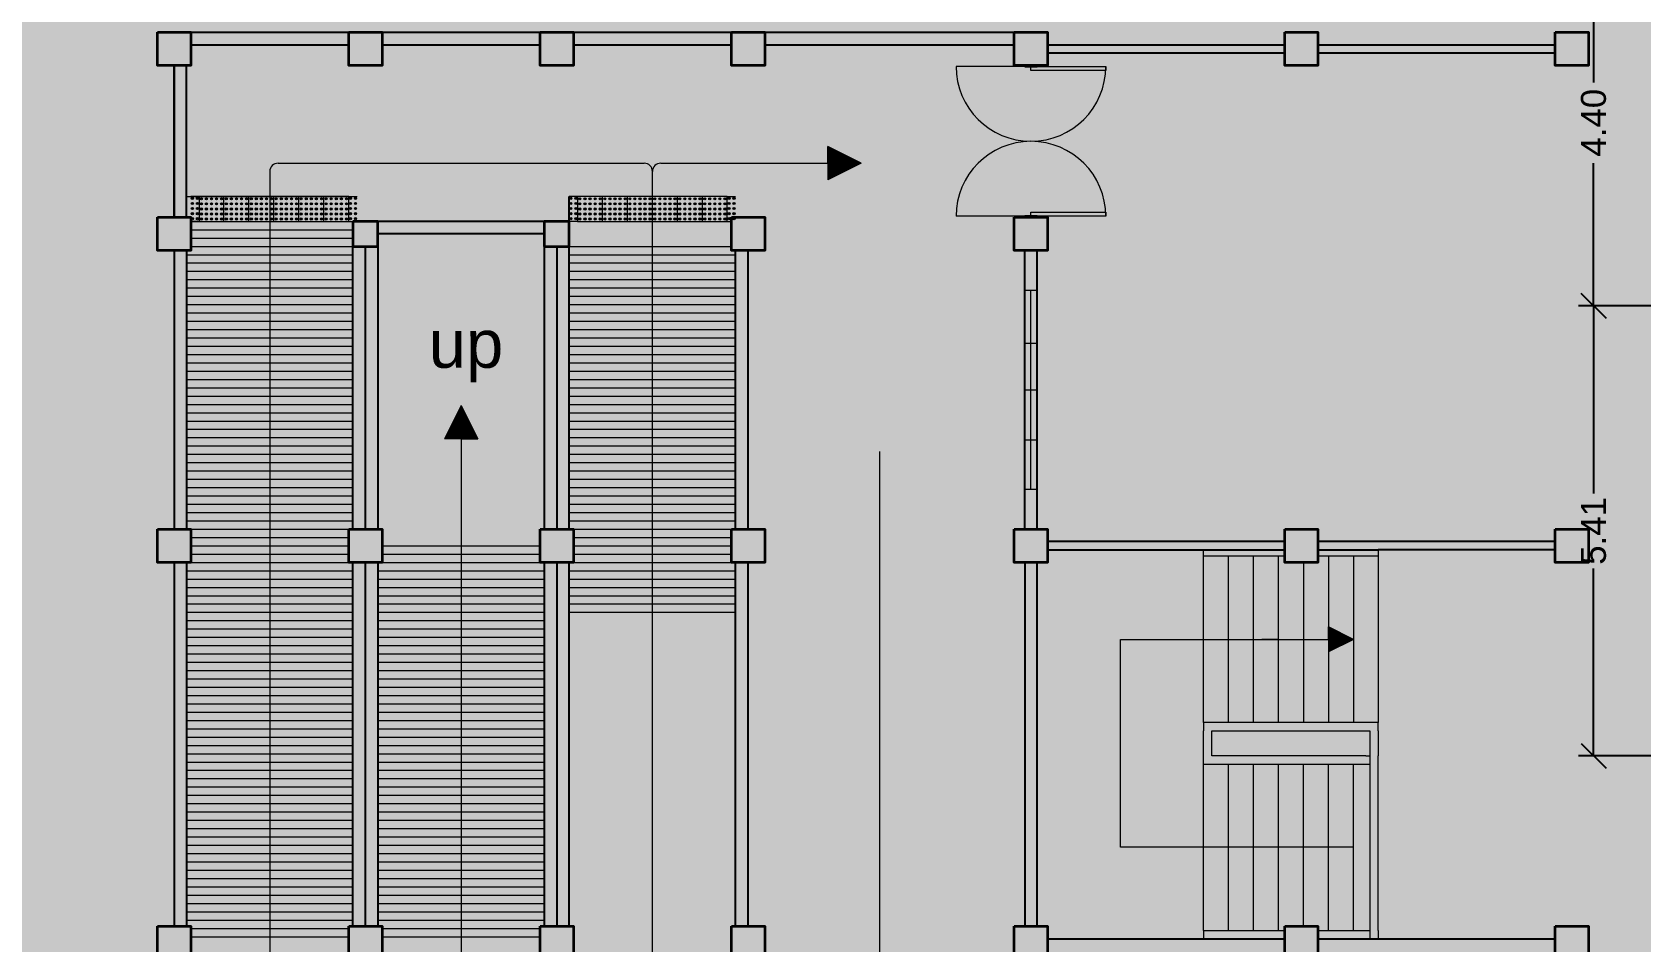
# Model space of a CAD drawing. Header units: millimetres. Extents: x -60 to 576, y -39 to 287.
# Drawn here: x 227.35 to 246.68, y 119.2 to 130.13 of the extents above; entities that cross this region are included whole.
import ezdxf

# ---------------------------------------------------------------- set-up
doc = ezdxf.new("R2010")
doc.units = ezdxf.units.MM
doc.header["$MEASUREMENT"] = 0
doc.layers.add('M-AC-TEXT', color=7, linetype='Continuous')
doc.styles.add('ar-dim-axis', font='romans.shx', dxfattribs={"width": 0.8})
doc.styles.add('OIP FONT', font='GOTHIC.TTF', dxfattribs={"height": 150})
doc.styles.get("Standard").update_dxf_attribs({"font": 'arial.ttf'})
doc.styles.add('SWISSLT175', font='swissl.ttf', dxfattribs={"height": 0.175})
doc.dimstyles.new('ar-dim-axis', dxfattribs={"dimtxt": 350, "dimasz": 250, "dimexe": 75, "dimexo": 75, "dimgap": 200, "dimtad": 1, "dimdec": 0, "dimzin": 12, "dimdsep": 46, "dimtxsty": 'ar-dim-axis', "dimblk": 'ARCHTICK', "dimcen": 120, "dimclrd": 11, "dimclre": 8, "dimclrt": 4, "dimadec": 0, "dimazin": 3, "dimtm": 1, "dimtfac": 1, "dimtdec": 0, "dimtix": 1, "dimtmove": 2, "dimatfit": 3, "dimldrblk": 'ARCHTICK', "dimfxl": 1, "dimtolj": 1, "dimtzin": 0, "dimarcsym": 1})
doc.dimstyles.new('Copy of dimension', dxfattribs={"dimtxt": 0.3, "dimasz": 0.3, "dimexe": 0.18, "dimexo": 0.0625, "dimgap": 0.09, "dimtad": 0, "dimzin": 0, "dimdsep": 46, "dimtxsty": 'Standard', "dimblk": 'OBLIQUE', "dimcen": 0.09, "dimclrd": 256, "dimclre": 256, "dimclrt": 256, "dimadec": 0, "dimazin": 0, "dimtfac": 1, "dimtofl": 0, "dimtmove": 0, "dimatfit": 3, "dimldrblk": 'OBLIQUE', "dimfxl": 1, "dimtolj": 1, "dimtzin": 0, "dimarcsym": 0})

# ---------------------------------------------------------------- blocks, each defined once
blk = doc.blocks.new('_ARCHTICK')
at = {"color": 0, "linetype": 'ByBlock', "const_width": 0.15}
blk.add_lwpolyline([(-0.5, -0.5), (0.5, 0.5)], dxfattribs=at)
blk = doc.blocks.new('_Oblique')
at = {"color": 0, "linetype": 'ByBlock', "lineweight": -2}
blk.add_line((-0.5, -0.5), (0.5, 0.5), dxfattribs=at)
blk = doc.blocks.new('*D145')
at = {"lineweight": -2, "transparency": 16777216}
for p, q in [((246.852, 131.245), (245.937, 131.245)), ((246.117, 131.245), (246.117, 129.53)), ((246.117, 126.844), (246.117, 128.559)), ((246.852, 126.844), (245.937, 126.844))]:
    blk.add_line(p, q, dxfattribs=at)
at = {"layer": 'Defpoints', "color": 0, "transparency": 16777216}
for p in [(246.914, 131.245), (246.117, 126.844), (246.914, 126.844)]:
    blk.add_point(p, dxfattribs=at)
at = {"lineweight": -2, "transparency": 16777216, "xscale": 0.3, "yscale": 0.3, "zscale": 0.3}
for p, rotation in [((246.117, 131.245), 90), ((246.117, 126.844), 270)]:
    blk.add_blockref('_Oblique', p, dxfattribs=dict(at, rotation=rotation))
at = {"transparency": 16777216, "insert": (246.117, 129.045), "char_height": 0.3, "attachment_point": 5, "rotation": 90}
blk.add_mtext('\\A1;4.40', dxfattribs=at)
blk = doc.blocks.new('*D146')
at = {"lineweight": -2, "transparency": 16777216}
for p, q in [((246.852, 126.844), (245.937, 126.844)), ((246.117, 126.844), (246.117, 124.589)), ((246.117, 121.433), (246.117, 123.687)), ((246.852, 121.433), (245.937, 121.433))]:
    blk.add_line(p, q, dxfattribs=at)
at = {"layer": 'Defpoints', "color": 0, "transparency": 16777216}
for p in [(246.914, 126.844), (246.117, 121.433), (246.914, 121.433)]:
    blk.add_point(p, dxfattribs=at)
at = {"lineweight": -2, "transparency": 16777216, "xscale": 0.3, "yscale": 0.3, "zscale": 0.3}
for p, rotation in [((246.117, 126.844), 90), ((246.117, 121.433), 270)]:
    blk.add_blockref('_Oblique', p, dxfattribs=dict(at, rotation=rotation))
at = {"transparency": 16777216, "insert": (246.117, 124.138), "char_height": 0.3, "attachment_point": 5, "rotation": 90}
blk.add_mtext('\\A1;5.41', dxfattribs=at)

msp = doc.modelspace()

# ---------------------------------------------------------------- linework, layer by layer
at = {"color": 8, "lineweight": 25}
for p, q in [((229.254, 130.134), (233.854, 130.134)), ((233.854, 130.134), (239.154, 130.134)), ((229.254, 129.984), (231.154, 129.984)), ((231.554, 129.984), (233.454, 129.984)), ((233.854, 129.984), (235.754, 129.984)), ((236.154, 129.984), (239.154, 129.984)), ((239.554, 129.984), (242.404, 129.984)), ((242.804, 129.984), (245.654, 129.984)), ((239.554, 129.884), (242.404, 129.884)), ((242.804, 129.884), (245.654, 129.884)), ((229.054, 129.734), (229.054, 127.909)), ((229.054, 127.909), (229.054, 129.734)), ((229.204, 127.909), (229.204, 129.734)), ((239.279, 129.734), (239.279, 129.722)), ((239.279, 129.722), (239.429, 129.722)), ((239.429, 129.734), (239.429, 129.722)), ((233.804, 124.159), (233.804, 128.159)), ((233.504, 127.859), (231.504, 127.859)), ((233.504, 127.859), (233.504, 124.159)), ((239.429, 127.922), (239.279, 127.922)), ((239.279, 127.909), (239.279, 127.922)), ((239.429, 127.909), (239.429, 127.922)), ((233.504, 127.709), (231.504, 127.709)), ((229.054, 127.509), (229.054, 124.159)), ((229.204, 127.509), (229.204, 124.159)), ((231.204, 124.159), (231.204, 127.559)), ((231.354, 124.159), (231.354, 127.559)), ((231.504, 127.559), (231.504, 124.159)), ((233.654, 127.559), (233.654, 124.159)), ((235.804, 124.159), (235.804, 127.509)), ((235.954, 124.159), (235.954, 127.509)), ((239.279, 124.159), (239.279, 127.509)), ((239.429, 124.159), (239.429, 127.509)), ((242.404, 124.009), (239.554, 124.009)), ((245.654, 124.009), (242.804, 124.009)), ((229.054, 123.759), (229.054, 119.384)), ((229.204, 123.759), (229.204, 119.384)), ((231.204, 119.384), (231.204, 123.759)), ((231.354, 119.384), (231.354, 123.759)), ((231.504, 123.759), (231.504, 119.384)), ((233.504, 123.759), (233.504, 119.384)), ((233.654, 123.759), (233.654, 119.384)), ((233.804, 119.384), (233.804, 123.759)), ((235.804, 119.384), (235.804, 123.759)), ((235.954, 119.384), (235.954, 123.759)), ((239.279, 123.759), (239.279, 119.384)), ((239.429, 121.834), (239.429, 123.759)), ((239.554, 123.909), (242.404, 123.909)), ((242.804, 123.909), (243.529, 123.909)), ((245.654, 123.909), (243.529, 123.909)), ((239.429, 121.734), (239.429, 121.834)), ((239.429, 121.434), (239.429, 121.734)), ((239.429, 121.334), (239.429, 121.434)), ((239.429, 119.384), (239.429, 121.334)), ((239.554, 119.234), (242.404, 119.234)), ((242.804, 119.234), (245.654, 119.234))]:
    msp.add_line(p, q, dxfattribs=at)
at = {"color": 8, "lineweight": 13}
for p, q in [((239.354, 129.722), (238.454, 129.722)), ((239.354, 129.722), (240.254, 129.722)), ((239.354, 129.672), (239.354, 129.722)), ((240.254, 129.672), (239.354, 129.672)), ((240.254, 129.722), (240.254, 129.672)), ((239.354, 127.922), (238.454, 127.922)), ((239.354, 127.972), (240.254, 127.972)), ((239.354, 127.922), (239.354, 127.972)), ((240.254, 127.922), (239.354, 127.922)), ((240.254, 127.972), (240.254, 127.922))]:
    msp.add_line(p, q, dxfattribs=at)
at = {"color": 8, "lineweight": 9}
for p, q in [((236.912, 128.559), (236.912, 128.759)), ((237.312, 128.559), (236.912, 128.759)), ((236.922, 128.559), (236.922, 128.754)), ((236.932, 128.559), (236.932, 128.749)), ((236.942, 128.744), (236.942, 128.559)), ((236.952, 128.739), (236.952, 128.559)), ((236.962, 128.734), (236.962, 128.559)), ((236.972, 128.729), (236.972, 128.559)), ((236.982, 128.724), (236.982, 128.559)), ((236.992, 128.719), (236.992, 128.559)), ((237.002, 128.714), (237.002, 128.559)), ((237.002, 128.714), (237.002, 128.559)), ((237.012, 128.709), (237.012, 128.559)), ((237.022, 128.704), (237.022, 128.559)), ((237.032, 128.699), (237.032, 128.559)), ((237.042, 128.694), (237.042, 128.559)), ((237.052, 128.689), (237.052, 128.559)), ((237.062, 128.684), (237.062, 128.559)), ((237.072, 128.679), (237.072, 128.559)), ((237.082, 128.674), (237.082, 128.559)), ((237.092, 128.669), (237.092, 128.559)), ((237.102, 128.664), (237.102, 128.559)), ((237.112, 128.659), (237.112, 128.559)), ((237.122, 128.654), (237.122, 128.559)), ((237.132, 128.649), (237.132, 128.559)), ((237.142, 128.644), (237.142, 128.559)), ((237.152, 128.639), (237.152, 128.559)), ((237.162, 128.634), (237.162, 128.559)), ((237.172, 128.629), (237.172, 128.559)), ((237.182, 128.624), (237.182, 128.559)), ((237.192, 128.619), (237.192, 128.559)), ((237.202, 128.614), (237.202, 128.559)), ((237.212, 128.609), (237.212, 128.559)), ((237.222, 128.604), (237.222, 128.559)), ((237.232, 128.599), (237.232, 128.559)), ((237.242, 128.594), (237.242, 128.559)), ((237.252, 128.589), (237.252, 128.559)), ((237.262, 128.584), (237.262, 128.559)), ((230.204, 128.459), (230.204, 115.259)), ((230.304, 128.559), (234.704, 128.559)), ((234.804, 115.559), (234.804, 128.459)), ((234.904, 128.559), (236.912, 128.559)), ((236.912, 128.559), (236.912, 128.359)), ((237.312, 128.559), (236.912, 128.359)), ((236.922, 128.559), (236.922, 128.364)), ((236.932, 128.559), (236.932, 128.369)), ((236.942, 128.559), (236.942, 128.374)), ((236.952, 128.559), (236.952, 128.379)), ((236.962, 128.559), (236.962, 128.384)), ((236.972, 128.559), (236.972, 128.389)), ((236.982, 128.559), (236.982, 128.394)), ((236.992, 128.559), (236.992, 128.399)), ((237.002, 128.559), (237.002, 128.404)), ((237.002, 128.559), (237.002, 128.404)), ((237.012, 128.559), (237.012, 128.409)), ((237.022, 128.559), (237.022, 128.414)), ((237.032, 128.559), (237.032, 128.419)), ((237.042, 128.559), (237.042, 128.424)), ((237.052, 128.559), (237.052, 128.429)), ((237.062, 128.559), (237.062, 128.434)), ((237.072, 128.559), (237.072, 128.439)), ((237.082, 128.559), (237.082, 128.444)), ((237.092, 128.559), (237.092, 128.449)), ((237.102, 128.559), (237.102, 128.454)), ((237.112, 128.559), (237.112, 128.459)), ((237.122, 128.559), (237.122, 128.464)), ((237.132, 128.559), (237.132, 128.469)), ((237.142, 128.559), (237.142, 128.474)), ((237.152, 128.559), (237.152, 128.479)), ((237.162, 128.559), (237.162, 128.484)), ((237.172, 128.559), (237.172, 128.489)), ((237.182, 128.559), (237.182, 128.494)), ((237.192, 128.559), (237.192, 128.499)), ((237.202, 128.559), (237.202, 128.504)), ((237.212, 128.559), (237.212, 128.509)), ((237.222, 128.559), (237.222, 128.514)), ((237.232, 128.559), (237.232, 128.519)), ((237.242, 128.559), (237.242, 128.524)), ((237.252, 128.559), (237.252, 128.529)), ((237.262, 128.559), (237.262, 128.534)), ((237.272, 128.579), (237.272, 128.559)), ((237.272, 128.559), (237.272, 128.539)), ((237.282, 128.574), (237.282, 128.559)), ((237.282, 128.559), (237.282, 128.544)), ((237.292, 128.569), (237.292, 128.559)), ((237.292, 128.559), (237.292, 128.549)), ((237.302, 128.564), (237.302, 128.559)), ((237.302, 128.559), (237.302, 128.554)), ((229.204, 128.159), (231.204, 128.159)), ((229.354, 128.159), (229.254, 128.159)), ((229.654, 128.159), (229.354, 128.159)), ((229.354, 128.159), (229.354, 127.859)), ((229.654, 127.859), (229.654, 128.159)), ((229.954, 128.159), (229.654, 128.159)), ((229.954, 127.859), (229.954, 128.159)), ((230.254, 128.159), (229.954, 128.159)), ((230.254, 127.859), (230.254, 128.159)), ((230.554, 128.159), (230.254, 128.159)), ((230.554, 127.859), (230.554, 128.159)), ((230.854, 128.159), (230.554, 128.159)), ((230.854, 127.859), (230.854, 128.159)), ((231.154, 128.159), (230.854, 128.159)), ((231.154, 127.859), (231.154, 128.159)), ((231.154, 128.159), (231.254, 128.159)), ((233.904, 128.159), (233.804, 128.159)), ((234.204, 128.159), (233.904, 128.159)), ((233.904, 128.159), (233.904, 127.859)), ((234.204, 127.859), (234.204, 128.159)), ((234.504, 128.159), (234.204, 128.159)), ((234.504, 127.859), (234.504, 128.159)), ((234.804, 128.159), (234.504, 128.159)), ((234.804, 127.859), (234.804, 128.159)), ((235.104, 128.159), (234.804, 128.159)), ((235.104, 127.859), (235.104, 128.159)), ((235.404, 128.159), (235.104, 128.159)), ((235.404, 127.859), (235.404, 128.159)), ((235.704, 128.159), (235.404, 128.159)), ((235.704, 127.859), (235.704, 128.159)), ((235.704, 128.159), (235.804, 128.159)), ((229.354, 127.859), (229.254, 127.859)), ((229.254, 127.859), (231.154, 127.859)), ((229.354, 127.859), (229.654, 127.859)), ((229.654, 127.859), (229.954, 127.859)), ((229.954, 127.859), (230.254, 127.859)), ((230.254, 127.859), (230.554, 127.859)), ((230.554, 127.859), (230.854, 127.859)), ((230.854, 127.859), (231.154, 127.859)), ((231.154, 127.859), (231.204, 127.859)), ((233.904, 127.859), (233.804, 127.859)), ((233.904, 127.859), (234.204, 127.859)), ((234.204, 127.859), (234.504, 127.859)), ((234.504, 127.859), (234.804, 127.859)), ((234.804, 127.859), (235.104, 127.859)), ((235.104, 127.859), (235.404, 127.859)), ((235.404, 127.859), (235.704, 127.859)), ((235.704, 127.859), (235.754, 127.859)), ((229.254, 127.759), (231.204, 127.759)), ((229.254, 127.659), (231.204, 127.659)), ((229.204, 127.459), (231.204, 127.459)), ((229.254, 127.559), (231.204, 127.559)), ((233.804, 127.559), (235.754, 127.559)), ((233.804, 127.459), (235.804, 127.459)), ((229.204, 127.359), (231.204, 127.359)), ((229.204, 127.259), (231.204, 127.259)), ((233.804, 127.359), (235.804, 127.359)), ((233.804, 127.259), (235.804, 127.259)), ((229.204, 127.159), (231.204, 127.159)), ((229.204, 127.059), (231.204, 127.059)), ((233.804, 127.159), (235.804, 127.159)), ((233.804, 127.059), (235.804, 127.059)), ((229.204, 126.959), (231.204, 126.959)), ((229.204, 126.859), (231.204, 126.859)), ((233.804, 126.959), (235.804, 126.959)), ((233.804, 126.859), (235.804, 126.859)), ((239.279, 127.034), (239.429, 127.034)), ((239.279, 125.834), (239.279, 127.034)), ((239.354, 124.634), (239.354, 127.034)), ((239.429, 127.034), (239.429, 124.634)), ((229.204, 126.759), (231.204, 126.759)), ((229.204, 126.659), (231.204, 126.659)), ((233.804, 126.759), (235.804, 126.759)), ((233.804, 126.659), (235.804, 126.659)), ((229.204, 126.559), (231.204, 126.559)), ((229.204, 126.459), (231.204, 126.459)), ((233.804, 126.559), (235.804, 126.559)), ((233.804, 126.459), (235.804, 126.459)), ((229.204, 126.359), (231.204, 126.359)), ((233.804, 126.359), (235.804, 126.359)), ((239.279, 126.397), (239.429, 126.397)), ((229.204, 126.259), (231.204, 126.259)), ((229.204, 126.159), (231.204, 126.159)), ((233.804, 126.259), (235.804, 126.259)), ((233.804, 126.159), (235.804, 126.159)), ((229.204, 126.059), (231.204, 126.059)), ((229.204, 125.959), (231.204, 125.959)), ((233.804, 126.059), (235.804, 126.059)), ((233.804, 125.959), (235.804, 125.959)), ((229.204, 125.859), (231.204, 125.859)), ((229.204, 125.759), (231.204, 125.759)), ((233.804, 125.859), (235.804, 125.859)), ((233.804, 125.759), (235.804, 125.759)), ((239.279, 125.834), (239.279, 124.634)), ((239.279, 125.834), (239.429, 125.834)), ((229.204, 125.659), (231.204, 125.659)), ((229.204, 125.559), (231.204, 125.559)), ((232.504, 125.644), (232.304, 125.244)), ((232.429, 125.494), (232.504, 125.494)), ((232.434, 125.504), (232.504, 125.504)), ((232.439, 125.514), (232.504, 125.514)), ((232.444, 125.524), (232.504, 125.524)), ((232.449, 125.534), (232.504, 125.534)), ((232.454, 125.544), (232.504, 125.544)), ((232.459, 125.554), (232.504, 125.554)), ((232.464, 125.564), (232.504, 125.564)), ((232.469, 125.574), (232.504, 125.574)), ((232.474, 125.584), (232.504, 125.584)), ((232.479, 125.594), (232.504, 125.594)), ((232.484, 125.604), (232.504, 125.604)), ((232.489, 125.614), (232.504, 125.614)), ((232.494, 125.624), (232.504, 125.624)), ((232.499, 125.634), (232.504, 125.634)), ((232.504, 125.644), (232.504, 114.659)), ((232.504, 125.644), (232.704, 125.244)), ((232.504, 125.634), (232.509, 125.634)), ((232.504, 125.624), (232.514, 125.624)), ((232.504, 125.614), (232.519, 125.614)), ((232.504, 125.604), (232.524, 125.604)), ((232.504, 125.594), (232.529, 125.594)), ((232.504, 125.584), (232.534, 125.584)), ((232.504, 125.574), (232.539, 125.574)), ((232.504, 125.564), (232.544, 125.564)), ((232.504, 125.554), (232.549, 125.554)), ((232.504, 125.544), (232.554, 125.544)), ((232.504, 125.534), (232.559, 125.534)), ((232.504, 125.524), (232.564, 125.524)), ((232.504, 125.514), (232.569, 125.514)), ((232.504, 125.504), (232.574, 125.504)), ((232.504, 125.494), (232.579, 125.494)), ((233.804, 125.659), (235.804, 125.659)), ((233.804, 125.559), (235.804, 125.559)), ((229.204, 125.459), (231.204, 125.459)), ((229.204, 125.359), (231.204, 125.359)), ((232.334, 125.304), (232.504, 125.304)), ((232.339, 125.314), (232.504, 125.314)), ((232.344, 125.324), (232.504, 125.324)), ((232.349, 125.334), (232.504, 125.334)), ((232.349, 125.334), (232.504, 125.334)), ((232.354, 125.344), (232.504, 125.344)), ((232.359, 125.354), (232.504, 125.354)), ((232.364, 125.364), (232.504, 125.364)), ((232.369, 125.374), (232.504, 125.374)), ((232.374, 125.384), (232.504, 125.384)), ((232.379, 125.394), (232.504, 125.394)), ((232.384, 125.404), (232.504, 125.404)), ((232.389, 125.414), (232.504, 125.414)), ((232.394, 125.424), (232.504, 125.424)), ((232.399, 125.434), (232.504, 125.434)), ((232.404, 125.444), (232.504, 125.444)), ((232.409, 125.454), (232.504, 125.454)), ((232.414, 125.464), (232.504, 125.464)), ((232.419, 125.474), (232.504, 125.474)), ((232.424, 125.484), (232.504, 125.484)), ((232.504, 125.484), (232.584, 125.484)), ((232.504, 125.474), (232.589, 125.474)), ((232.504, 125.464), (232.594, 125.464)), ((232.504, 125.454), (232.599, 125.454)), ((232.504, 125.444), (232.604, 125.444)), ((232.504, 125.434), (232.609, 125.434)), ((232.504, 125.424), (232.614, 125.424)), ((232.504, 125.414), (232.619, 125.414)), ((232.504, 125.404), (232.624, 125.404)), ((232.504, 125.394), (232.629, 125.394)), ((232.504, 125.384), (232.634, 125.384)), ((232.504, 125.374), (232.639, 125.374)), ((232.504, 125.364), (232.644, 125.364)), ((232.504, 125.354), (232.649, 125.354)), ((232.504, 125.344), (232.654, 125.344)), ((232.504, 125.334), (232.659, 125.334)), ((232.504, 125.334), (232.659, 125.334)), ((232.504, 125.324), (232.664, 125.324)), ((232.504, 125.314), (232.669, 125.314)), ((232.504, 125.304), (232.674, 125.304)), ((233.804, 125.459), (235.804, 125.459)), ((233.804, 125.359), (235.804, 125.359)), ((229.204, 125.259), (231.204, 125.259)), ((229.204, 125.159), (231.204, 125.159)), ((232.504, 125.244), (232.304, 125.244)), ((232.504, 125.254), (232.309, 125.254)), ((232.504, 125.264), (232.314, 125.264)), ((232.319, 125.274), (232.504, 125.274)), ((232.324, 125.284), (232.504, 125.284)), ((232.329, 125.294), (232.504, 125.294)), ((232.504, 125.294), (232.679, 125.294)), ((232.504, 125.284), (232.684, 125.284)), ((232.504, 125.274), (232.689, 125.274)), ((232.504, 125.264), (232.694, 125.264)), ((232.504, 125.254), (232.699, 125.254)), ((232.504, 125.244), (232.704, 125.244)), ((233.804, 125.259), (235.804, 125.259)), ((233.804, 125.159), (235.804, 125.159)), ((239.279, 125.234), (239.429, 125.234)), ((229.204, 125.059), (231.204, 125.059)), ((229.204, 124.959), (231.204, 124.959)), ((233.804, 125.059), (235.804, 125.059)), ((233.804, 124.959), (235.804, 124.959)), ((237.534, 125.091), (237.534, 117.773)), ((229.204, 124.859), (231.204, 124.859)), ((229.204, 124.759), (231.204, 124.759)), ((233.804, 124.859), (235.804, 124.859)), ((233.804, 124.759), (235.804, 124.759)), ((229.204, 124.659), (231.204, 124.659)), ((229.204, 124.559), (231.204, 124.559)), ((233.804, 124.659), (235.804, 124.659)), ((233.804, 124.559), (235.804, 124.559)), ((239.429, 124.634), (239.279, 124.634)), ((229.204, 124.459), (231.204, 124.459)), ((229.204, 124.359), (231.204, 124.359)), ((233.804, 124.459), (235.804, 124.459)), ((233.804, 124.359), (235.804, 124.359)), ((229.204, 124.259), (231.204, 124.259)), ((229.204, 124.159), (231.204, 124.159)), ((233.804, 124.259), (235.804, 124.259)), ((233.804, 124.159), (235.804, 124.159)), ((229.254, 124.059), (231.154, 124.059)), ((229.254, 123.959), (231.154, 123.959)), ((231.554, 123.959), (233.454, 123.959)), ((233.854, 124.059), (235.754, 124.059)), ((233.854, 123.959), (235.754, 123.959)), ((229.204, 123.759), (231.204, 123.759)), ((229.254, 123.859), (231.154, 123.859)), ((231.504, 123.759), (233.504, 123.759)), ((231.554, 123.859), (233.454, 123.859)), ((233.804, 123.759), (235.804, 123.759)), ((233.854, 123.859), (235.754, 123.859)), ((241.429, 123.834), (241.429, 123.909)), ((241.429, 121.834), (241.429, 123.834)), ((242.404, 123.834), (241.429, 123.834)), ((241.729, 121.834), (241.729, 123.834)), ((242.029, 121.834), (242.029, 123.834)), ((242.329, 121.834), (242.329, 123.834)), ((242.629, 123.759), (242.629, 121.834)), ((243.529, 123.834), (242.804, 123.834)), ((242.929, 123.834), (242.929, 121.834)), ((243.229, 123.834), (243.229, 121.834)), ((243.529, 123.909), (243.529, 123.834)), ((243.529, 123.834), (243.529, 121.834)), ((229.204, 123.659), (231.204, 123.659)), ((229.204, 123.559), (231.204, 123.559)), ((231.504, 123.659), (233.504, 123.659)), ((231.504, 123.559), (233.504, 123.559)), ((233.804, 123.659), (235.804, 123.659)), ((233.804, 123.559), (235.804, 123.559)), ((229.204, 123.459), (231.204, 123.459)), ((231.504, 123.459), (233.504, 123.459)), ((233.804, 123.459), (235.804, 123.459)), ((229.204, 123.359), (231.204, 123.359)), ((229.204, 123.259), (231.204, 123.259)), ((231.504, 123.359), (233.504, 123.359)), ((231.504, 123.259), (233.504, 123.259)), ((233.804, 123.359), (235.804, 123.359)), ((233.804, 123.259), (235.804, 123.259)), ((229.204, 123.159), (231.204, 123.159)), ((229.204, 123.059), (231.204, 123.059)), ((231.504, 123.159), (233.504, 123.159)), ((231.504, 123.059), (233.504, 123.059)), ((233.804, 123.159), (235.804, 123.159)), ((242.929, 122.834), (242.929, 122.984)), ((243.229, 122.834), (242.929, 122.984)), ((242.939, 122.834), (242.939, 122.979)), ((229.204, 122.959), (231.204, 122.959)), ((229.204, 122.859), (231.204, 122.859)), ((231.504, 122.959), (233.504, 122.959)), ((231.504, 122.859), (233.504, 122.859)), ((240.429, 120.334), (240.429, 122.834)), ((240.429, 122.834), (242.929, 122.834)), ((242.329, 122.834), (242.129, 122.834)), ((242.329, 122.834), (242.529, 122.834)), ((242.929, 122.834), (243.229, 122.834)), ((242.929, 122.834), (242.929, 122.684)), ((243.229, 122.834), (242.929, 122.684)), ((242.939, 122.834), (242.939, 122.689)), ((242.949, 122.834), (242.949, 122.974)), ((242.949, 122.834), (242.949, 122.694)), ((242.959, 122.834), (242.959, 122.969)), ((242.959, 122.834), (242.959, 122.699)), ((242.969, 122.834), (242.969, 122.964)), ((242.969, 122.834), (242.969, 122.704)), ((242.979, 122.834), (242.979, 122.959)), ((242.979, 122.834), (242.979, 122.709)), ((242.989, 122.834), (242.989, 122.954)), ((242.989, 122.834), (242.989, 122.714)), ((242.999, 122.834), (242.999, 122.949)), ((242.999, 122.834), (242.999, 122.719)), ((243.009, 122.834), (243.009, 122.944)), ((243.009, 122.834), (243.009, 122.724)), ((243.019, 122.834), (243.019, 122.939)), ((243.019, 122.834), (243.019, 122.729)), ((243.029, 122.834), (243.029, 122.934)), ((243.029, 122.834), (243.029, 122.734)), ((243.039, 122.834), (243.039, 122.929)), ((243.039, 122.834), (243.039, 122.739)), ((243.049, 122.834), (243.049, 122.924)), ((243.049, 122.834), (243.049, 122.744)), ((243.059, 122.834), (243.059, 122.919)), ((243.059, 122.834), (243.059, 122.749)), ((243.069, 122.834), (243.069, 122.914)), ((243.069, 122.834), (243.069, 122.754)), ((243.079, 122.834), (243.079, 122.909)), ((243.079, 122.834), (243.079, 122.759)), ((243.089, 122.834), (243.089, 122.904)), ((243.089, 122.834), (243.089, 122.764)), ((243.099, 122.834), (243.099, 122.899)), ((243.099, 122.834), (243.099, 122.769)), ((243.109, 122.834), (243.109, 122.894)), ((243.109, 122.834), (243.109, 122.774)), ((243.119, 122.834), (243.119, 122.889)), ((243.119, 122.834), (243.119, 122.779)), ((243.129, 122.834), (243.129, 122.884)), ((243.129, 122.834), (243.129, 122.784)), ((243.139, 122.834), (243.139, 122.879)), ((243.139, 122.834), (243.139, 122.789)), ((243.149, 122.834), (243.149, 122.874)), ((243.149, 122.834), (243.149, 122.794)), ((243.159, 122.834), (243.159, 122.869)), ((243.159, 122.834), (243.159, 122.799)), ((243.169, 122.834), (243.169, 122.864)), ((243.169, 122.834), (243.169, 122.804)), ((243.179, 122.834), (243.179, 122.859)), ((243.179, 122.834), (243.179, 122.809)), ((243.189, 122.834), (243.189, 122.854)), ((243.189, 122.834), (243.189, 122.814)), ((243.199, 122.834), (243.199, 122.849)), ((243.199, 122.834), (243.199, 122.819)), ((243.209, 122.834), (243.209, 122.844)), ((243.209, 122.834), (243.209, 122.824)), ((243.219, 122.834), (243.219, 122.839)), ((243.219, 122.834), (243.219, 122.829)), ((229.204, 122.759), (231.204, 122.759)), ((229.204, 122.659), (231.204, 122.659)), ((231.504, 122.759), (233.504, 122.759)), ((231.504, 122.659), (233.504, 122.659)), ((229.204, 122.559), (231.204, 122.559)), ((229.204, 122.459), (231.204, 122.459)), ((231.504, 122.559), (233.504, 122.559)), ((231.504, 122.459), (233.504, 122.459)), ((229.204, 122.359), (231.204, 122.359)), ((229.204, 122.259), (231.204, 122.259)), ((231.504, 122.359), (233.504, 122.359)), ((231.504, 122.259), (233.504, 122.259)), ((229.204, 122.159), (231.204, 122.159)), ((229.204, 122.059), (231.204, 122.059)), ((231.504, 122.159), (233.504, 122.159)), ((231.504, 122.059), (233.504, 122.059)), ((229.204, 121.959), (231.204, 121.959)), ((229.204, 121.859), (231.204, 121.859)), ((231.504, 121.959), (233.504, 121.959)), ((231.504, 121.859), (233.504, 121.859)), ((243.529, 121.834), (241.429, 121.834)), ((241.429, 121.834), (241.429, 121.734)), ((243.529, 121.734), (243.529, 121.834)), ((229.204, 121.759), (231.204, 121.759)), ((229.204, 121.659), (231.204, 121.659)), ((231.204, 121.709), (231.204, 121.409)), ((231.504, 121.759), (233.504, 121.759)), ((231.504, 121.409), (231.504, 121.709)), ((231.504, 121.659), (233.504, 121.659)), ((233.504, 121.709), (233.504, 121.409)), ((233.804, 121.409), (233.804, 121.709)), ((235.804, 121.709), (235.804, 121.409)), ((241.429, 121.434), (241.429, 121.734)), ((241.529, 121.434), (241.529, 121.734)), ((241.529, 121.734), (243.379, 121.734)), ((243.379, 121.734), (243.429, 121.734)), ((243.429, 121.734), (243.429, 121.434)), ((243.529, 121.734), (243.529, 121.434)), ((229.204, 121.559), (231.204, 121.559)), ((229.204, 121.459), (231.204, 121.459)), ((231.504, 121.559), (233.504, 121.559)), ((231.504, 121.459), (233.504, 121.459)), ((241.429, 119.334), (241.429, 121.434)), ((243.379, 121.434), (241.529, 121.434)), ((243.379, 121.434), (243.429, 121.434)), ((243.429, 121.434), (243.429, 119.234)), ((243.529, 121.334), (243.529, 121.434)), ((229.204, 121.359), (231.204, 121.359)), ((229.204, 121.259), (231.204, 121.259)), ((231.504, 121.359), (233.504, 121.359)), ((231.504, 121.259), (233.504, 121.259)), ((241.429, 121.334), (243.429, 121.334)), ((241.729, 119.334), (241.729, 121.334)), ((242.029, 119.334), (242.029, 121.334)), ((242.329, 119.334), (242.329, 121.334)), ((242.629, 119.384), (242.629, 121.334)), ((242.929, 119.334), (242.929, 121.334)), ((243.229, 119.334), (243.229, 121.334)), ((243.529, 119.334), (243.529, 121.334)), ((229.204, 121.159), (231.204, 121.159)), ((229.204, 121.059), (231.204, 121.059)), ((231.504, 121.159), (233.504, 121.159)), ((231.504, 121.059), (233.504, 121.059)), ((229.204, 120.959), (231.204, 120.959)), ((229.204, 120.859), (231.204, 120.859)), ((231.504, 120.959), (233.504, 120.959)), ((231.504, 120.859), (233.504, 120.859)), ((229.204, 120.759), (231.204, 120.759)), ((229.204, 120.659), (231.204, 120.659)), ((231.504, 120.759), (233.504, 120.759)), ((231.504, 120.659), (233.504, 120.659)), ((229.204, 120.559), (231.204, 120.559)), ((231.504, 120.559), (233.504, 120.559)), ((229.204, 120.459), (231.204, 120.459)), ((229.204, 120.359), (231.204, 120.359)), ((231.504, 120.459), (233.504, 120.459)), ((231.504, 120.359), (233.504, 120.359)), ((241.429, 120.334), (240.429, 120.334)), ((243.229, 120.334), (241.429, 120.334)), ((229.204, 120.259), (231.204, 120.259)), ((229.204, 120.159), (231.204, 120.159)), ((231.504, 120.259), (233.504, 120.259)), ((231.504, 120.159), (233.504, 120.159)), ((229.204, 120.059), (231.204, 120.059)), ((229.204, 119.959), (231.204, 119.959)), ((231.504, 120.059), (233.504, 120.059)), ((231.504, 119.959), (233.504, 119.959)), ((229.204, 119.859), (231.204, 119.859)), ((229.204, 119.759), (231.204, 119.759)), ((231.504, 119.859), (233.504, 119.859)), ((231.504, 119.759), (233.504, 119.759)), ((229.204, 119.659), (231.204, 119.659)), ((229.204, 119.559), (231.204, 119.559)), ((231.504, 119.659), (233.504, 119.659)), ((231.504, 119.559), (233.504, 119.559)), ((229.204, 119.459), (231.204, 119.459)), ((229.254, 119.359), (231.154, 119.359)), ((231.504, 119.459), (233.504, 119.459)), ((231.554, 119.359), (233.454, 119.359)), ((241.429, 119.334), (241.429, 119.234)), ((241.429, 119.334), (242.404, 119.334)), ((242.804, 119.334), (243.429, 119.334)), ((243.529, 119.334), (243.529, 119.234)), ((229.254, 119.259), (231.154, 119.259)), ((231.554, 119.259), (233.454, 119.259))]:
    msp.add_line(p, q, dxfattribs=at)
at = {"color": 8, "lineweight": 35}
for p, q in [((231.504, 127.859), (231.204, 127.859)), ((231.204, 127.859), (231.204, 127.559)), ((231.504, 127.559), (231.504, 127.859)), ((233.804, 127.859), (233.504, 127.859)), ((233.504, 127.859), (233.504, 127.559)), ((233.804, 127.559), (233.804, 127.859)), ((231.204, 127.559), (231.504, 127.559)), ((231.204, 127.559), (231.504, 127.559)), ((233.504, 127.559), (233.804, 127.559))]:
    msp.add_line(p, q, dxfattribs=at)
for points in [[(228.854, 130.134), (229.254, 130.134), (229.254, 129.734), (228.854, 129.734)], [(231.154, 130.134), (231.554, 130.134), (231.554, 129.734), (231.154, 129.734)], [(233.454, 130.134), (233.854, 130.134), (233.854, 129.734), (233.454, 129.734)], [(235.754, 130.134), (236.154, 130.134), (236.154, 129.734), (235.754, 129.734)], [(239.154, 130.134), (239.554, 130.134), (239.554, 129.734), (239.154, 129.734)], [(242.404, 130.134), (242.804, 130.134), (242.804, 129.734), (242.404, 129.734)], [(245.654, 130.134), (246.054, 130.134), (246.054, 129.734), (245.654, 129.734)], [(228.854, 127.909), (229.254, 127.909), (229.254, 127.509), (228.854, 127.509)], [(235.754, 127.909), (236.154, 127.909), (236.154, 127.509), (235.754, 127.509)], [(239.154, 127.909), (239.554, 127.909), (239.554, 127.509), (239.154, 127.509)], [(228.854, 124.159), (229.254, 124.159), (229.254, 123.759), (228.854, 123.759)], [(231.154, 124.159), (231.554, 124.159), (231.554, 123.759), (231.154, 123.759)], [(233.454, 124.159), (233.854, 124.159), (233.854, 123.759), (233.454, 123.759)], [(235.754, 124.159), (236.154, 124.159), (236.154, 123.759), (235.754, 123.759)], [(239.154, 124.159), (239.554, 124.159), (239.554, 123.759), (239.154, 123.759)], [(242.404, 124.159), (242.804, 124.159), (242.804, 123.759), (242.404, 123.759)], [(245.654, 124.159), (246.054, 124.159), (246.054, 123.759), (245.654, 123.759)], [(228.854, 119.384), (229.254, 119.384), (229.254, 118.984), (228.854, 118.984)], [(231.154, 119.384), (231.554, 119.384), (231.554, 118.984), (231.154, 118.984)], [(233.454, 119.384), (233.854, 119.384), (233.854, 118.984), (233.454, 118.984)], [(235.754, 119.384), (236.154, 119.384), (236.154, 118.984), (235.754, 118.984)], [(239.154, 119.384), (239.554, 119.384), (239.554, 118.984), (239.154, 118.984)], [(242.404, 119.384), (242.804, 119.384), (242.804, 118.984), (242.404, 118.984)], [(245.654, 119.384), (246.054, 119.384), (246.054, 118.984), (245.654, 118.984)]]:
    msp.add_lwpolyline(points, close=True, dxfattribs=at)
at = {"color": 8, "lineweight": 9}
for points in [[(239.279, 124.634), (239.279, 127.034), (239.429, 127.034), (239.429, 124.634)], [(239.279, 127.034), (239.429, 127.034), (239.429, 124.634), (239.279, 124.634)]]:
    msp.add_lwpolyline(points, close=True, dxfattribs=at)
for centre, radius in [((229.274, 128.136), 0.013), ((229.274, 128.075), 0.013), ((229.274, 128.014), 0.013), ((229.274, 128.136), 0.009), ((229.274, 128.075), 0.009), ((229.274, 128.014), 0.009), ((229.335, 128.136), 0.013), ((229.335, 128.075), 0.013), ((229.335, 128.014), 0.013), ((229.335, 128.136), 0.009), ((229.335, 128.075), 0.009), ((229.335, 128.014), 0.009), ((229.382, 128.131), 0.013), ((229.382, 128.07), 0.013), ((229.382, 128.009), 0.013), ((229.382, 128.131), 0.009), ((229.382, 128.07), 0.009), ((229.382, 128.009), 0.009), ((229.443, 128.131), 0.013), ((229.443, 128.07), 0.013), ((229.443, 128.009), 0.013), ((229.443, 128.131), 0.009), ((229.443, 128.07), 0.009), ((229.443, 128.009), 0.009), ((229.504, 128.131), 0.013), ((229.504, 128.07), 0.013), ((229.504, 128.009), 0.013), ((229.504, 128.131), 0.009), ((229.504, 128.07), 0.009), ((229.504, 128.009), 0.009), ((229.565, 128.131), 0.013), ((229.565, 128.07), 0.013), ((229.565, 128.009), 0.013), ((229.565, 128.131), 0.009), ((229.565, 128.07), 0.009), ((229.565, 128.009), 0.009), ((229.626, 128.131), 0.013), ((229.626, 128.07), 0.013), ((229.626, 128.009), 0.013), ((229.626, 128.131), 0.009), ((229.626, 128.07), 0.009), ((229.626, 128.009), 0.009), ((229.682, 128.131), 0.013), ((229.682, 128.07), 0.013), ((229.682, 128.009), 0.013), ((229.682, 128.131), 0.009), ((229.682, 128.07), 0.009), ((229.682, 128.009), 0.009), ((229.743, 128.131), 0.013), ((229.743, 128.07), 0.013), ((229.743, 128.009), 0.013), ((229.743, 128.131), 0.009), ((229.743, 128.07), 0.009), ((229.743, 128.009), 0.009), ((229.804, 128.131), 0.013), ((229.804, 128.07), 0.013), ((229.804, 128.009), 0.013), ((229.804, 128.131), 0.009), ((229.804, 128.07), 0.009), ((229.804, 128.009), 0.009), ((229.865, 128.131), 0.013), ((229.865, 128.07), 0.013), ((229.865, 128.009), 0.013), ((229.865, 128.131), 0.009), ((229.865, 128.07), 0.009), ((229.865, 128.009), 0.009), ((229.926, 128.131), 0.013), ((229.926, 128.07), 0.013), ((229.926, 128.009), 0.013), ((229.926, 128.131), 0.009), ((229.926, 128.07), 0.009), ((229.926, 128.009), 0.009), ((229.982, 128.131), 0.013), ((229.982, 128.07), 0.013), ((229.982, 128.009), 0.013), ((229.982, 128.131), 0.009), ((229.982, 128.07), 0.009), ((229.982, 128.009), 0.009), ((230.043, 128.131), 0.013), ((230.043, 128.07), 0.013), ((230.043, 128.009), 0.013), ((230.043, 128.131), 0.009), ((230.043, 128.07), 0.009), ((230.043, 128.009), 0.009), ((230.104, 128.131), 0.013), ((230.104, 128.07), 0.013), ((230.104, 128.009), 0.013), ((230.104, 128.131), 0.009), ((230.104, 128.07), 0.009), ((230.104, 128.009), 0.009), ((230.165, 128.131), 0.013), ((230.165, 128.07), 0.013), ((230.165, 128.009), 0.013), ((230.165, 128.131), 0.009), ((230.165, 128.07), 0.009), ((230.165, 128.009), 0.009), ((230.226, 128.131), 0.013), ((230.226, 128.07), 0.013), ((230.226, 128.009), 0.013), ((230.226, 128.131), 0.009), ((230.226, 128.07), 0.009), ((230.226, 128.009), 0.009), ((230.282, 128.131), 0.013), ((230.282, 128.07), 0.013), ((230.282, 128.009), 0.013), ((230.282, 128.131), 0.009), ((230.282, 128.07), 0.009), ((230.282, 128.009), 0.009), ((230.343, 128.131), 0.013), ((230.343, 128.07), 0.013), ((230.343, 128.009), 0.013), ((230.343, 128.131), 0.009), ((230.343, 128.07), 0.009), ((230.343, 128.009), 0.009), ((230.404, 128.131), 0.013), ((230.404, 128.07), 0.013), ((230.404, 128.009), 0.013), ((230.404, 128.131), 0.009), ((230.404, 128.07), 0.009), ((230.404, 128.009), 0.009), ((230.465, 128.131), 0.013), ((230.465, 128.07), 0.013), ((230.465, 128.009), 0.013), ((230.465, 128.131), 0.009), ((230.465, 128.07), 0.009), ((230.465, 128.009), 0.009), ((230.526, 128.131), 0.013), ((230.526, 128.07), 0.013), ((230.526, 128.009), 0.013), ((230.526, 128.131), 0.009), ((230.526, 128.07), 0.009), ((230.526, 128.009), 0.009), ((230.582, 128.131), 0.013), ((230.582, 128.07), 0.013), ((230.582, 128.009), 0.013), ((230.582, 128.131), 0.009), ((230.582, 128.07), 0.009), ((230.582, 128.009), 0.009), ((230.643, 128.131), 0.013), ((230.643, 128.07), 0.013), ((230.643, 128.009), 0.013), ((230.643, 128.131), 0.009), ((230.643, 128.07), 0.009), ((230.643, 128.009), 0.009), ((230.704, 128.131), 0.013), ((230.704, 128.07), 0.013), ((230.704, 128.009), 0.013), ((230.704, 128.131), 0.009), ((230.704, 128.07), 0.009), ((230.704, 128.009), 0.009), ((230.765, 128.131), 0.013), ((230.765, 128.07), 0.013), ((230.765, 128.009), 0.013), ((230.765, 128.131), 0.009), ((230.765, 128.07), 0.009), ((230.765, 128.009), 0.009), ((230.826, 128.131), 0.013), ((230.826, 128.07), 0.013), ((230.826, 128.009), 0.013), ((230.826, 128.131), 0.009), ((230.826, 128.07), 0.009), ((230.826, 128.009), 0.009), ((230.882, 128.131), 0.013), ((230.882, 128.07), 0.013), ((230.882, 128.009), 0.013), ((230.882, 128.131), 0.009), ((230.882, 128.07), 0.009), ((230.882, 128.009), 0.009), ((230.943, 128.131), 0.013), ((230.943, 128.07), 0.013), ((230.943, 128.009), 0.013), ((230.943, 128.131), 0.009), ((230.943, 128.07), 0.009), ((230.943, 128.009), 0.009), ((231.004, 128.131), 0.013), ((231.004, 128.07), 0.013), ((231.004, 128.009), 0.013), ((231.004, 128.131), 0.009), ((231.004, 128.07), 0.009), ((231.004, 128.009), 0.009), ((231.065, 128.131), 0.013), ((231.065, 128.07), 0.013), ((231.065, 128.009), 0.013), ((231.065, 128.131), 0.009), ((231.065, 128.07), 0.009), ((231.065, 128.009), 0.009), ((231.126, 128.131), 0.013), ((231.126, 128.07), 0.013), ((231.126, 128.009), 0.013), ((231.126, 128.131), 0.009), ((231.126, 128.07), 0.009), ((231.126, 128.009), 0.009), ((231.174, 128.136), 0.013), ((231.174, 128.075), 0.013), ((231.174, 128.014), 0.013), ((231.174, 128.136), 0.009), ((231.174, 128.075), 0.009), ((231.174, 128.014), 0.009), ((231.235, 128.136), 0.013), ((231.235, 128.075), 0.013), ((231.235, 128.014), 0.013), ((231.235, 128.136), 0.009), ((231.235, 128.075), 0.009), ((231.235, 128.014), 0.009), ((233.824, 128.136), 0.013), ((233.824, 128.075), 0.013), ((233.824, 128.014), 0.013), ((233.824, 128.136), 0.009), ((233.824, 128.075), 0.009), ((233.824, 128.014), 0.009), ((233.885, 128.136), 0.013), ((233.885, 128.075), 0.013), ((233.885, 128.014), 0.013), ((233.885, 128.136), 0.009), ((233.885, 128.075), 0.009), ((233.885, 128.014), 0.009), ((233.932, 128.131), 0.013), ((233.932, 128.07), 0.013), ((233.932, 128.009), 0.013), ((233.932, 128.131), 0.009), ((233.932, 128.07), 0.009), ((233.932, 128.009), 0.009), ((233.993, 128.131), 0.013), ((233.993, 128.07), 0.013), ((233.993, 128.009), 0.013), ((233.993, 128.131), 0.009), ((233.993, 128.07), 0.009), ((233.993, 128.009), 0.009), ((234.054, 128.131), 0.013), ((234.054, 128.07), 0.013), ((234.054, 128.009), 0.013), ((234.054, 128.131), 0.009), ((234.054, 128.07), 0.009), ((234.054, 128.009), 0.009), ((234.115, 128.131), 0.013), ((234.115, 128.07), 0.013), ((234.115, 128.009), 0.013), ((234.115, 128.131), 0.009), ((234.115, 128.07), 0.009), ((234.115, 128.009), 0.009), ((234.176, 128.131), 0.013), ((234.176, 128.07), 0.013), ((234.176, 128.009), 0.013), ((234.176, 128.131), 0.009), ((234.176, 128.07), 0.009), ((234.176, 128.009), 0.009), ((234.232, 128.131), 0.013), ((234.232, 128.07), 0.013), ((234.232, 128.009), 0.013), ((234.232, 128.131), 0.009), ((234.232, 128.07), 0.009), ((234.232, 128.009), 0.009), ((234.293, 128.131), 0.013), ((234.293, 128.07), 0.013), ((234.293, 128.009), 0.013), ((234.293, 128.131), 0.009), ((234.293, 128.07), 0.009), ((234.293, 128.009), 0.009), ((234.354, 128.131), 0.013), ((234.354, 128.07), 0.013), ((234.354, 128.009), 0.013), ((234.354, 128.131), 0.009), ((234.354, 128.07), 0.009), ((234.354, 128.009), 0.009), ((234.415, 128.131), 0.013), ((234.415, 128.07), 0.013), ((234.415, 128.009), 0.013), ((234.415, 128.131), 0.009), ((234.415, 128.07), 0.009), ((234.415, 128.009), 0.009), ((234.476, 128.131), 0.013), ((234.476, 128.07), 0.013), ((234.476, 128.009), 0.013), ((234.476, 128.131), 0.009), ((234.476, 128.07), 0.009), ((234.476, 128.009), 0.009), ((234.532, 128.131), 0.013), ((234.532, 128.07), 0.013), ((234.532, 128.009), 0.013), ((234.532, 128.131), 0.009), ((234.532, 128.07), 0.009), ((234.532, 128.009), 0.009), ((234.593, 128.131), 0.013), ((234.593, 128.07), 0.013), ((234.593, 128.009), 0.013), ((234.593, 128.131), 0.009), ((234.593, 128.07), 0.009), ((234.593, 128.009), 0.009), ((234.654, 128.131), 0.013), ((234.654, 128.07), 0.013), ((234.654, 128.009), 0.013), ((234.654, 128.131), 0.009), ((234.654, 128.07), 0.009), ((234.654, 128.009), 0.009), ((234.715, 128.131), 0.013), ((234.715, 128.07), 0.013), ((234.715, 128.009), 0.013), ((234.715, 128.131), 0.009), ((234.715, 128.07), 0.009), ((234.715, 128.009), 0.009), ((234.776, 128.131), 0.013), ((234.776, 128.07), 0.013), ((234.776, 128.009), 0.013), ((234.776, 128.131), 0.009), ((234.776, 128.07), 0.009), ((234.776, 128.009), 0.009), ((234.832, 128.131), 0.013), ((234.832, 128.07), 0.013), ((234.832, 128.009), 0.013), ((234.832, 128.131), 0.009), ((234.832, 128.07), 0.009), ((234.832, 128.009), 0.009), ((234.893, 128.131), 0.013), ((234.893, 128.07), 0.013), ((234.893, 128.009), 0.013), ((234.893, 128.131), 0.009), ((234.893, 128.07), 0.009), ((234.893, 128.009), 0.009), ((234.954, 128.131), 0.013), ((234.954, 128.07), 0.013), ((234.954, 128.009), 0.013), ((234.954, 128.131), 0.009), ((234.954, 128.07), 0.009), ((234.954, 128.009), 0.009), ((235.015, 128.131), 0.013), ((235.015, 128.07), 0.013), ((235.015, 128.009), 0.013), ((235.015, 128.131), 0.009), ((235.015, 128.07), 0.009), ((235.015, 128.009), 0.009), ((235.076, 128.131), 0.013), ((235.076, 128.07), 0.013), ((235.076, 128.009), 0.013), ((235.076, 128.131), 0.009), ((235.076, 128.07), 0.009), ((235.076, 128.009), 0.009), ((235.132, 128.131), 0.013), ((235.132, 128.07), 0.013), ((235.132, 128.009), 0.013), ((235.132, 128.131), 0.009), ((235.132, 128.07), 0.009), ((235.132, 128.009), 0.009), ((235.193, 128.131), 0.013), ((235.193, 128.07), 0.013), ((235.193, 128.009), 0.013), ((235.193, 128.131), 0.009), ((235.193, 128.07), 0.009), ((235.193, 128.009), 0.009), ((235.254, 128.131), 0.013), ((235.254, 128.07), 0.013), ((235.254, 128.009), 0.013), ((235.254, 128.131), 0.009), ((235.254, 128.07), 0.009), ((235.254, 128.009), 0.009), ((235.315, 128.131), 0.013), ((235.315, 128.07), 0.013), ((235.315, 128.009), 0.013), ((235.315, 128.131), 0.009), ((235.315, 128.07), 0.009), ((235.315, 128.009), 0.009), ((235.376, 128.131), 0.013), ((235.376, 128.07), 0.013), ((235.376, 128.009), 0.013), ((235.376, 128.131), 0.009), ((235.376, 128.07), 0.009), ((235.376, 128.009), 0.009), ((235.432, 128.131), 0.013), ((235.432, 128.07), 0.013), ((235.432, 128.009), 0.013), ((235.432, 128.131), 0.009), ((235.432, 128.07), 0.009), ((235.432, 128.009), 0.009), ((235.493, 128.131), 0.013), ((235.493, 128.07), 0.013), ((235.493, 128.009), 0.013), ((235.493, 128.131), 0.009), ((235.493, 128.07), 0.009), ((235.493, 128.009), 0.009), ((235.554, 128.131), 0.013), ((235.554, 128.07), 0.013), ((235.554, 128.009), 0.013), ((235.554, 128.131), 0.009), ((235.554, 128.07), 0.009), ((235.554, 128.009), 0.009), ((235.615, 128.131), 0.013), ((235.615, 128.07), 0.013), ((235.615, 128.009), 0.013), ((235.615, 128.131), 0.009), ((235.615, 128.07), 0.009), ((235.615, 128.009), 0.009), ((235.676, 128.131), 0.013), ((235.676, 128.07), 0.013), ((235.676, 128.009), 0.013), ((235.676, 128.131), 0.009), ((235.676, 128.07), 0.009), ((235.676, 128.009), 0.009), ((235.724, 128.136), 0.013), ((235.724, 128.075), 0.013), ((235.724, 128.014), 0.013), ((235.724, 128.136), 0.009), ((235.724, 128.075), 0.009), ((235.724, 128.014), 0.009), ((235.785, 128.136), 0.013), ((235.785, 128.075), 0.013), ((235.785, 128.014), 0.013), ((235.785, 128.136), 0.009), ((235.785, 128.075), 0.009), ((235.785, 128.014), 0.009), ((229.274, 127.953), 0.013), ((229.274, 127.892), 0.013), ((229.274, 127.953), 0.009), ((229.274, 127.892), 0.009), ((229.335, 127.953), 0.013), ((229.335, 127.892), 0.013), ((229.335, 127.953), 0.009), ((229.335, 127.892), 0.009), ((229.382, 127.948), 0.013), ((229.382, 127.887), 0.013), ((229.382, 127.948), 0.009), ((229.382, 127.887), 0.009), ((229.443, 127.948), 0.013), ((229.443, 127.887), 0.013), ((229.443, 127.948), 0.009), ((229.443, 127.887), 0.009), ((229.504, 127.948), 0.013), ((229.504, 127.887), 0.013), ((229.504, 127.948), 0.009), ((229.504, 127.887), 0.009), ((229.565, 127.948), 0.013), ((229.565, 127.887), 0.013), ((229.565, 127.948), 0.009), ((229.565, 127.887), 0.009), ((229.626, 127.948), 0.013), ((229.626, 127.887), 0.013), ((229.626, 127.948), 0.009), ((229.626, 127.887), 0.009), ((229.682, 127.948), 0.013), ((229.682, 127.887), 0.013), ((229.682, 127.948), 0.009), ((229.682, 127.887), 0.009), ((229.743, 127.948), 0.013), ((229.743, 127.887), 0.013), ((229.743, 127.948), 0.009), ((229.743, 127.887), 0.009), ((229.804, 127.948), 0.013), ((229.804, 127.887), 0.013), ((229.804, 127.948), 0.009), ((229.804, 127.887), 0.009), ((229.865, 127.948), 0.013), ((229.865, 127.887), 0.013), ((229.865, 127.948), 0.009), ((229.865, 127.887), 0.009), ((229.926, 127.948), 0.013), ((229.926, 127.887), 0.013), ((229.926, 127.948), 0.009), ((229.926, 127.887), 0.009), ((229.982, 127.948), 0.013), ((229.982, 127.887), 0.013), ((229.982, 127.948), 0.009), ((229.982, 127.887), 0.009), ((230.043, 127.948), 0.013), ((230.043, 127.887), 0.013), ((230.043, 127.948), 0.009), ((230.043, 127.887), 0.009), ((230.104, 127.948), 0.013), ((230.104, 127.887), 0.013), ((230.104, 127.948), 0.009), ((230.104, 127.887), 0.009), ((230.165, 127.948), 0.013), ((230.165, 127.887), 0.013), ((230.165, 127.948), 0.009), ((230.165, 127.887), 0.009), ((230.226, 127.948), 0.013), ((230.226, 127.887), 0.013), ((230.226, 127.948), 0.009), ((230.226, 127.887), 0.009), ((230.282, 127.948), 0.013), ((230.282, 127.887), 0.013), ((230.282, 127.948), 0.009), ((230.282, 127.887), 0.009), ((230.343, 127.948), 0.013), ((230.343, 127.887), 0.013), ((230.343, 127.948), 0.009), ((230.343, 127.887), 0.009), ((230.404, 127.948), 0.013), ((230.404, 127.887), 0.013), ((230.404, 127.948), 0.009), ((230.404, 127.887), 0.009), ((230.465, 127.948), 0.013), ((230.465, 127.887), 0.013), ((230.465, 127.948), 0.009), ((230.465, 127.887), 0.009), ((230.526, 127.948), 0.013), ((230.526, 127.887), 0.013), ((230.526, 127.948), 0.009), ((230.526, 127.887), 0.009), ((230.582, 127.948), 0.013), ((230.582, 127.887), 0.013), ((230.582, 127.948), 0.009), ((230.582, 127.887), 0.009), ((230.643, 127.948), 0.013), ((230.643, 127.887), 0.013), ((230.643, 127.948), 0.009), ((230.643, 127.887), 0.009), ((230.704, 127.948), 0.013), ((230.704, 127.887), 0.013), ((230.704, 127.948), 0.009), ((230.704, 127.887), 0.009), ((230.765, 127.948), 0.013), ((230.765, 127.887), 0.013), ((230.765, 127.948), 0.009), ((230.765, 127.887), 0.009), ((230.826, 127.948), 0.013), ((230.826, 127.887), 0.013), ((230.826, 127.948), 0.009), ((230.826, 127.887), 0.009), ((230.882, 127.948), 0.013), ((230.882, 127.887), 0.013), ((230.882, 127.948), 0.009), ((230.882, 127.887), 0.009), ((230.943, 127.948), 0.013), ((230.943, 127.887), 0.013), ((230.943, 127.948), 0.009), ((230.943, 127.887), 0.009), ((231.004, 127.948), 0.013), ((231.004, 127.887), 0.013), ((231.004, 127.948), 0.009), ((231.004, 127.887), 0.009), ((231.065, 127.948), 0.013), ((231.065, 127.887), 0.013), ((231.065, 127.948), 0.009), ((231.065, 127.887), 0.009), ((231.126, 127.948), 0.013), ((231.126, 127.887), 0.013), ((231.126, 127.948), 0.009), ((231.126, 127.887), 0.009), ((231.174, 127.953), 0.013), ((231.174, 127.892), 0.013), ((231.174, 127.953), 0.009), ((231.174, 127.892), 0.009), ((231.235, 127.953), 0.013), ((231.235, 127.892), 0.013), ((231.235, 127.953), 0.009), ((231.235, 127.892), 0.009), ((233.824, 127.953), 0.013), ((233.824, 127.892), 0.013), ((233.824, 127.953), 0.009), ((233.824, 127.892), 0.009), ((233.885, 127.953), 0.013), ((233.885, 127.892), 0.013), ((233.885, 127.953), 0.009), ((233.885, 127.892), 0.009), ((233.932, 127.948), 0.013), ((233.932, 127.887), 0.013), ((233.932, 127.948), 0.009), ((233.932, 127.887), 0.009), ((233.993, 127.948), 0.013), ((233.993, 127.887), 0.013), ((233.993, 127.948), 0.009), ((233.993, 127.887), 0.009), ((234.054, 127.948), 0.013), ((234.054, 127.887), 0.013), ((234.054, 127.948), 0.009), ((234.054, 127.887), 0.009), ((234.115, 127.948), 0.013), ((234.115, 127.887), 0.013), ((234.115, 127.948), 0.009), ((234.115, 127.887), 0.009), ((234.176, 127.948), 0.013), ((234.176, 127.887), 0.013), ((234.176, 127.948), 0.009), ((234.176, 127.887), 0.009), ((234.232, 127.948), 0.013), ((234.232, 127.887), 0.013), ((234.232, 127.948), 0.009), ((234.232, 127.887), 0.009), ((234.293, 127.948), 0.013), ((234.293, 127.887), 0.013), ((234.293, 127.948), 0.009), ((234.293, 127.887), 0.009), ((234.354, 127.948), 0.013), ((234.354, 127.887), 0.013), ((234.354, 127.948), 0.009), ((234.354, 127.887), 0.009), ((234.415, 127.948), 0.013), ((234.415, 127.887), 0.013), ((234.415, 127.948), 0.009), ((234.415, 127.887), 0.009), ((234.476, 127.948), 0.013), ((234.476, 127.887), 0.013), ((234.476, 127.948), 0.009), ((234.476, 127.887), 0.009), ((234.532, 127.948), 0.013), ((234.532, 127.887), 0.013), ((234.532, 127.948), 0.009), ((234.532, 127.887), 0.009), ((234.593, 127.948), 0.013), ((234.593, 127.887), 0.013), ((234.593, 127.948), 0.009), ((234.593, 127.887), 0.009), ((234.654, 127.948), 0.013), ((234.654, 127.887), 0.013), ((234.654, 127.948), 0.009), ((234.654, 127.887), 0.009), ((234.715, 127.948), 0.013), ((234.715, 127.887), 0.013), ((234.715, 127.948), 0.009), ((234.715, 127.887), 0.009), ((234.776, 127.948), 0.013), ((234.776, 127.887), 0.013), ((234.776, 127.948), 0.009), ((234.776, 127.887), 0.009), ((234.832, 127.948), 0.013), ((234.832, 127.887), 0.013), ((234.832, 127.948), 0.009), ((234.832, 127.887), 0.009), ((234.893, 127.948), 0.013), ((234.893, 127.887), 0.013), ((234.893, 127.948), 0.009), ((234.893, 127.887), 0.009), ((234.954, 127.948), 0.013), ((234.954, 127.887), 0.013), ((234.954, 127.948), 0.009), ((234.954, 127.887), 0.009), ((235.015, 127.948), 0.013), ((235.015, 127.887), 0.013), ((235.015, 127.948), 0.009), ((235.015, 127.887), 0.009), ((235.076, 127.948), 0.013), ((235.076, 127.887), 0.013), ((235.076, 127.948), 0.009), ((235.076, 127.887), 0.009), ((235.132, 127.948), 0.013), ((235.132, 127.887), 0.013), ((235.132, 127.948), 0.009), ((235.132, 127.887), 0.009), ((235.193, 127.948), 0.013), ((235.193, 127.887), 0.013), ((235.193, 127.948), 0.009), ((235.193, 127.887), 0.009), ((235.254, 127.948), 0.013), ((235.254, 127.887), 0.013), ((235.254, 127.948), 0.009), ((235.254, 127.887), 0.009), ((235.315, 127.948), 0.013), ((235.315, 127.887), 0.013), ((235.315, 127.948), 0.009), ((235.315, 127.887), 0.009), ((235.376, 127.948), 0.013), ((235.376, 127.887), 0.013), ((235.376, 127.948), 0.009), ((235.376, 127.887), 0.009), ((235.432, 127.948), 0.013), ((235.432, 127.887), 0.013), ((235.432, 127.948), 0.009), ((235.432, 127.887), 0.009), ((235.493, 127.948), 0.013), ((235.493, 127.887), 0.013), ((235.493, 127.948), 0.009), ((235.493, 127.887), 0.009), ((235.554, 127.948), 0.013), ((235.554, 127.887), 0.013), ((235.554, 127.948), 0.009), ((235.554, 127.887), 0.009), ((235.615, 127.948), 0.013), ((235.615, 127.887), 0.013), ((235.615, 127.948), 0.009), ((235.615, 127.887), 0.009), ((235.676, 127.948), 0.013), ((235.676, 127.887), 0.013), ((235.676, 127.948), 0.009), ((235.676, 127.887), 0.009), ((235.724, 127.953), 0.013), ((235.724, 127.892), 0.013), ((235.724, 127.953), 0.009), ((235.724, 127.892), 0.009), ((235.785, 127.953), 0.013), ((235.785, 127.892), 0.013), ((235.785, 127.953), 0.009), ((235.785, 127.892), 0.009)]:
    msp.add_circle(centre, radius, dxfattribs=at)
at = {"color": 8, "lineweight": 13}
for centre, start, end in [((239.354, 129.722), 180, 0), ((239.354, 127.922), 0, 180)]:
    msp.add_arc(centre, 0.9, start, end, dxfattribs=at)
at = {"color": 8, "lineweight": 9}
for centre, start, end in [((230.304, 128.459), 90, 180), ((234.704, 128.459), 0, 90), ((234.904, 128.459), 90, 180)]:
    msp.add_arc(centre, 0.1, start, end, dxfattribs=at)

# ---------------------------------------------------------------- texts
at = {"color": 8, "lineweight": -2, "ltscale": 0.4, "insert": (232.563, 126.301), "char_height": 0.5778, "attachment_point": 5, "line_spacing_factor": 0.9, "style": 'SWISSLT175'}
msp.add_mtext('up', dxfattribs=at)

# ---------------------------------------------------------------- dimensions: what is measured, and where the dimension line sits
for base, p1, p2, picture, middle in [((246.117, 126.844), (246.914, 131.245), (246.914, 126.844), '*D145', (246.117, 129.045)), ((246.117, 121.433), (246.914, 126.844), (246.914, 121.433), '*D146', (246.117, 124.138))]:
    dim = msp.add_linear_dim(base=base, p1=p1, p2=p2, angle=90, dimstyle='Copy of dimension')
    dim.commit()
    dim.dimension.update_dxf_attribs({"geometry": picture, "text_midpoint": middle})

# ---------------------------------------------------------------- leaders
at = {"layer": 'M-AC-TEXT', "annotation_type": 0, "has_hookline": 1, "text_width": 1.46}
for points, hookline_direction in [([(361.115, 128.915), (360.989, 129.163), (360.613, 129.164)], 1), ([(262.788, 128.199), (262.661, 128.447), (262.285, 128.448)], 1), ([(376.118, 126.108), (375.992, 126.356), (375.616, 126.358)], 1), ([(368.167, 125.548), (368.041, 125.796), (367.665, 125.797)], 1), ([(166.309, 117.858), (166.435, 118.106), (166.811, 118.107)], 0), ([(376.113, 115.346), (375.986, 115.594), (375.61, 115.595)], 1), ([(243.997, 107.208), (243.87, 107.456), (243.494, 107.457)], 1), ([(354.266, 106.345), (354.139, 106.593), (353.763, 106.594)], 1), ([(178.877, 105.216), (179.004, 105.464), (179.38, 105.465)], 0), ([(272.48, 105.184), (272.353, 105.432), (271.977, 105.433)], 1), ([(395.221, 100.371), (395.094, 100.619), (394.718, 100.62)], 1), ([(244.001, 135.904), (243.874, 135.656), (243.498, 135.657)], 1), ([(354.265, 135.03), (354.138, 134.782), (353.762, 134.783)], 1), ([(376.115, 126.041), (375.988, 125.793), (375.612, 125.794)], 1)]:
    msp.add_leader(points, dimstyle='ar-dim-axis', override={"dimtxt": 150, "dimasz": 150, "dimgap": 200, "dimtad": 0, "dimtih": 1, "dimtoh": 1, "dimtxsty": 'OIP FONT', "dimclrd": 256, "dimclre": 256, "dimclrt": 256, "dimfxl": 0.2, "dimfxlon": 1, "dimlwd": 65535, "dimlwe": 65535}, dxfattribs=dict(at, hookline_direction=hookline_direction))

doc.saveas('drawing.dxf')
